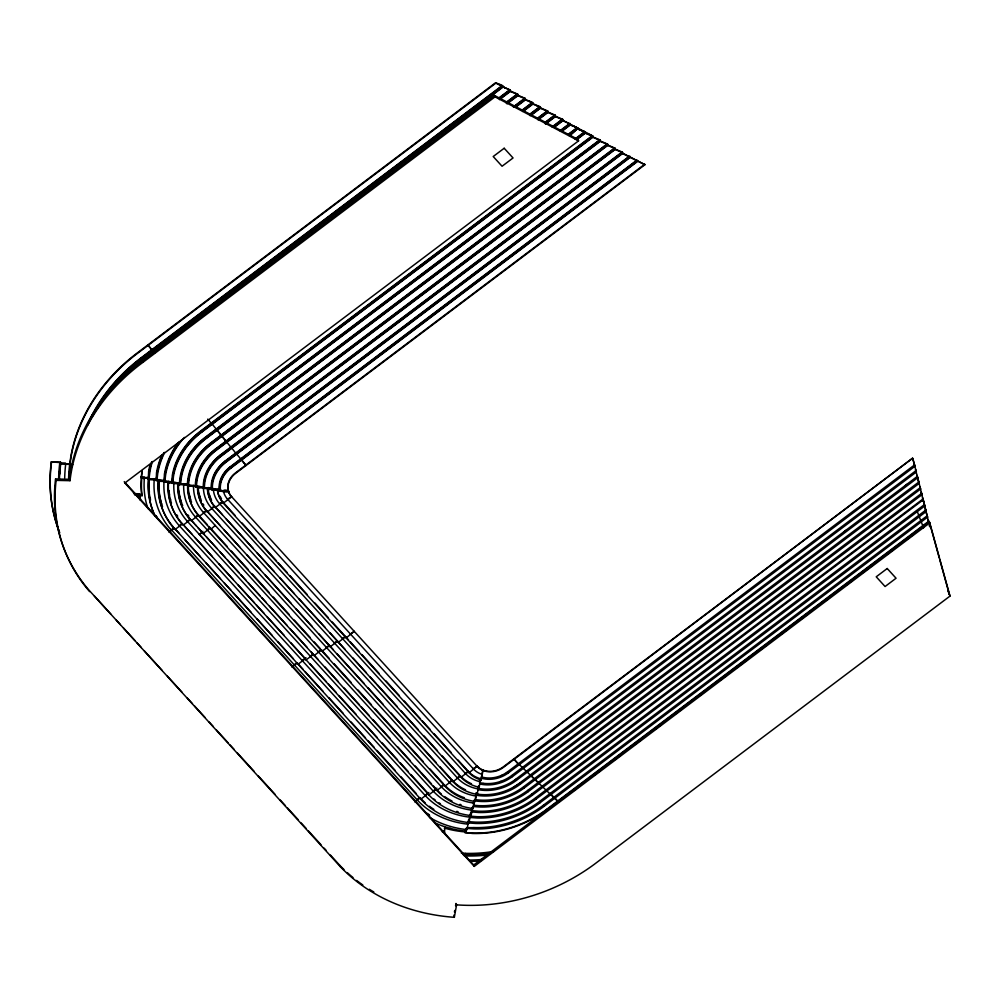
<?xml version="1.0" encoding="UTF-8"?>
<svg xmlns="http://www.w3.org/2000/svg" width="1000" height="1000" viewBox="0 0 1000 1000"><rect width="100%" height="100%" fill="white"/><g stroke="black" fill="none" stroke-linecap="round" stroke-linejoin="round"><path stroke-width="1.5" d="M188.137 486.138L197.45 486.45A48.675 41.238 -22.5 0 0 206.7 510.775L452.987 781.688A48.675 41.238 -22.5 0 0 477.2 794.412L476.675 793.15L475.175 801.525A58.225 49.325 -22.5 0 1 444.925 786.112L199.188 516.45A58.225 49.325 -22.5 0 1 188.15 486.138L187.387 484.762L172.025 483.288L172.275 475.55A73.438 62.213 -22.5 0 1 200.763 430.95L591.95 135.963L592.425 137.137L599.412 140.062L599.888 141.225L606.862 144.15L607.337 145.287L614.325 148.225L614.788 149.35L621.763 152.275L622.225 153.387L644.938 164.7L235.562 473.413A19.087 16.163 -22.5 0 0 228.438 491.15L228.562 491.637A19.05 16.137 -22.5 0 0 231.588 496.9L223.3 503.15L469.062 772.8A29.55 25.025 -22.5 0 0 481.25 779.987L482.962 770.45L482.275 769.762M172.025 483.288L173.012 475.112A72.487 61.4 -22.5 0 1 201.125 431.087L592.625 135.863L593.112 137.037L600.087 139.963L600.562 141.125L607.55 144.05L608.013 145.188L615 148.125L615.462 149.238L622.45 152.175L622.9 153.275L644.938 164.7M592.425 137.137L201.25 432.125A73.438 62.213 -22.5 0 0 172.775 476.712L172.275 481.662L164.85 481.5L165.125 473.7A80.113 67.862 -22.5 0 1 179.325 441.8M164.85 481.5L165.625 474.888A80.113 67.862 -22.5 0 1 184.438 437.413M171.55 482.113L164.112 481.95L164.4 474.137A81.062 68.675 -22.5 0 1 177.675 443.325M164.112 481.95L164.887 475.325A81.062 68.675 -22.5 0 1 181.525 440.188M163.625 480.763L156.213 480.6L156.512 472.713A88.7 75.138 -22.5 0 1 161.762 455.2M156.213 480.6L157.25 472.275M164.013 452.612A88.7 75.138 -22.5 0 0 157.037 473.913L156.45 478.95L149.025 478.787L149.362 470.838A95.375 80.787 -22.5 0 1 150.725 464.5M149.025 478.787L149.863 472.05A95.375 80.787 -22.5 0 1 152.413 461.5M155.712 479.4L148.287 479.237L148.625 471.275A96.325 81.6 -22.5 0 1 150.013 464.875M148.287 479.237L149.125 472.488M147.787 478.025L141.3 477.875L141.975 470.613M141.3 477.875L142.162 471.087M69.938 464.475L70.925 457.6A171.675 145.425 -22.5 0 1 137.525 353.35L495.825 83.162L509.462 89.975L510 91.287L516.987 94.213L517.525 95.512L524.5 98.45L525.037 99.725L532.013 102.662L532.55 103.938L539.525 106.875L540.05 108.138L547.038 111.062L547.55 112.312L554.525 115.25L555.037 116.487L562.025 119.412L562.537 120.638L569.513 123.575L570.013 124.787L577.875 128.112M444.487 828.85L444.7 827.575M442.325 831.85A105.712 89.55 -22.5 0 0 444.538 832.55L444.762 827.163M435.838 823.275A100.225 84.9 -22.5 0 0 465.662 831.112L466.163 828.363M445.25 828.312A103.5 87.675 -22.5 0 0 465.788 831.963L466.45 828.275L467.013 829.625A96.412 81.675 -22.5 0 1 429.525 817.35M170.95 529.338L416.987 799.675A90.688 76.825 -22.5 0 0 467.725 824.15L468.212 821.388M467.013 829.625L468.913 818.925M470.262 814.4L469.762 817.175A81.137 68.737 -22.5 0 1 425.05 795.35L179.312 525.688L182.138 523.55M169.062 532.275L174.438 528.212L420.737 799.212A86.862 73.587 -22.5 0 0 469.062 822.625L470.838 812.113M471.987 807.975L471.512 810.638L478.738 811.2A72.487 61.4 -22.5 0 0 531.5 794.225L922.987 499L922.7 498.35A1.4 1.188 -22.5 0 0 922.875 499.1M472.312 807.375L471.562 811.938L478.787 812.5A73.438 62.213 -22.5 0 0 532.238 795.3L923.112 499.875A13.562 0.75 72.6 0 1 923.3 500.525L923.337 500.662M167.963 481.6A77.325 65.5 -22.5 0 0 182.5 523.9L428.812 794.862A77.325 65.5 -22.5 0 0 471.112 815.625L472.6 807.288L473.15 808.6A67.775 57.413 -22.5 0 1 436.863 790.5L190.588 519.525A67.775 57.413 -22.5 0 1 177.787 483.237L168.5 482.925L167.95 481.6L158.688 481.287L158.138 479.95L148.875 479.637L148.312 478.275L141.838 478.062L141.363 476.912L144.412 477.688A100.225 84.9 -22.5 0 0 147.912 508.587M473.425 803.775L473.913 801.1M474.2 801.075L473.237 806.425A65.487 55.475 -22.5 0 0 480.387 807.013A65.812 55.75 -22.5 0 0 528.288 791.6L922.025 494.688L919.725 486.587L920.188 487.725L523.587 786.8A57.225 48.475 -22.5 0 1 481.938 800.188A57.013 48.288 -22.5 0 1 474.862 799.562M453.888 915.125L454.338 917.312A194.7 164.925 -22.5 0 1 340.375 866.75L89.038 590.212A194.7 164.925 -22.5 0 1 55.55 478.975L69.425 479.288A180.387 152.812 -22.5 0 1 142.375 360.95L142.95 362.35A180.387 152.812 -22.5 0 0 70.013 480.688L56.137 480.375L55.55 478.975M454.45 912.013L454.725 910.45M455.562 905.775L455.85 904.212M173.6 481.987L183.7 484.263A62.05 52.562 -22.5 0 0 195.438 516.975L441.2 786.612A62.05 52.562 -22.5 0 0 473.85 803.112L474.35 800.325M473.15 808.6L474.637 800.238M475.588 795.55L476.062 792.862M476.388 793.238L474.9 800.875A57.95 49.088 -22.5 0 0 481.987 801.5A58.175 49.288 -22.5 0 0 524.338 787.875L920.612 489.038L916.9 475.275L917.788 477.7L516.4 780.387A42.888 36.325 -22.5 0 1 478.237 789.675L477.65 788.275M454.338 917.312L456.575 904.85L455.988 903.438M479.85 782.7A34.325 29.087 -22.5 0 0 511.675 775.537L915.938 470.688L915.487 469.6L919.212 483.375L520.375 784.137A50.55 42.825 -22.5 0 1 476.55 795.288L477.05 792.613M478.413 786.1L477.912 788.9A42.938 36.375 -22.5 0 1 457.3 777.825L211.562 508.162A42.95 36.375 -22.5 0 1 203.388 487.438L198.188 486.012M477.2 794.412L478.675 785.675M478.237 789.688L478.963 785.638M218.55 491.463A28.588 24.225 -22.5 0 1 218.3 489.762L213.3 488.988A33.375 28.275 -22.5 0 0 219.587 503.725L465.35 773.388A33.375 28.275 -22.5 0 0 479.938 781.7L480.45 778.863M197.45 486.45L197.975 487.713L207.338 488.025A39.125 33.138 -22.5 0 0 214.75 506.362L461.025 777.25A39.112 33.138 -22.5 0 0 479.225 787.25L480.588 778.612M636.638 160.338L230.138 466.875A27.675 23.438 -22.5 0 0 219.275 489.888L219.7 490.962C239.775 494.888 220.2 485.9 223.85 492.688A23.812 20.175 -22.5 0 0 227.625 499.275L473.375 768.925L477.137 766.087A19.087 16.163 -22.5 0 0 503.263 766.888L912.625 458.175L916.363 472L512.425 776.612A35.288 29.887 -22.5 0 1 479.9 784.013L480.875 778.575M482.762 769.975L481.512 776.95A26.713 22.637 -22.5 0 0 507.7 771.75L914.5 464.963L914.062 463.9M72.663 464.525L69.7 464.462L70.738 457.137A171.675 145.425 -22.5 0 1 137.338 352.887L495.637 82.688L502.612 85.625L503.162 86.938L510.138 89.875L510.688 91.188L517.663 94.113L518.2 95.412L525.188 98.35L525.712 99.625L532.7 102.562L533.225 103.837L540.2 106.775L540.725 108.025L547.712 110.962L548.225 112.212L555.212 115.15L555.725 116.388L562.7 119.312L563.212 120.538L592.625 135.863M87.163 425.2A165 139.775 -22.5 0 1 141.4 357.6L501.938 85.725M87.825 424.95A164.037 138.963 -22.5 0 1 141.762 357.75L502.612 85.625M92.737 416.012A165 139.775 -22.5 0 1 141.95 358.925L502.488 87.037M97.863 407.887A164.037 138.963 -22.5 0 1 142.312 359.062L503.162 86.938M138.525 363.837L494.45 95.45L577.987 139.438L578.575 140.838L124.85 482.987L474.263 866.388L929.775 522.888L929.188 521.475L473.688 864.975L474.263 866.388M142.95 362.35L495.025 96.85L578.575 140.838M498.25 98.425L509.462 89.975M498.925 98.338L510.138 89.875M500.037 98.8L510 91.287M499.462 99.65L510.688 91.188M505.775 102.675L516.987 94.213M506.438 102.575L517.663 94.113M507.55 103.025L517.525 95.512M506.975 103.875L518.2 95.412M513.288 106.9L524.5 98.45M513.962 106.812L525.188 98.35M515.062 107.25L525.037 99.725M515.737 107.15L525.712 99.625M522.05 110.188L532.013 102.662M522.712 110.087L532.7 102.562M522.575 111.463L532.55 103.938M523.25 111.363L533.225 103.837M529.55 114.388L539.525 106.875M530.337 114.213L540.2 106.775M530.075 115.65L540.05 108.138M530.938 115.412L540.725 108.025M537.288 118.413L547.038 111.062M537.888 118.362L547.712 110.962M537.8 119.663L547.55 112.312M538.413 119.612L548.225 112.212M544.763 122.613L554.525 115.25M545.363 122.562L555.212 115.15M545.275 123.85L555.037 116.487M545.875 123.8L555.725 116.388M552.05 126.938L562.025 119.412M552.75 126.825L562.7 119.312M553.8 127.225L562.537 120.638M554.5 127.112L563.212 120.538M560.775 130.162L569.513 123.575M560.237 130.975L570.188 123.475M561.287 131.375L570.013 124.787M561.987 131.25L570.688 124.688L569.788 124.25M568.288 134.288L577 127.725L577.487 128.912L584.237 131.75M568.962 134.188L577.675 127.613M568.787 135.475L577.487 128.912L578.638 129.362M569.462 135.387C572.537 134.688 577.5 127.525 578.088 128.613M575.763 138.412L584.475 131.85L584.963 133.038L591.95 135.963M575.188 139.262L585.15 131.75M576.263 139.6L584.963 133.038M576.925 139.5L585.638 132.938M215.787 449.2A49.462 41.9 -22.5 0 0 196.05 485.625L188.6 485.462L188.125 484.325L180.675 484.15L180.2 483L172.763 482.837L173.487 476.275A72.487 61.4 -22.5 0 1 201.612 432.262L593.112 137.037M179.462 483.45A65.487 55.475 -22.5 0 1 180.15 476.938A65.812 55.75 -22.5 0 1 205.675 436.975L599.412 140.062M180.2 483A64.55 54.675 -22.5 0 1 180.875 476.5A64.85 54.938 -22.5 0 1 206.038 437.113L600.087 139.963M179.938 484.6A65.487 55.475 -22.5 0 1 180.625 478.1A65.812 55.75 -22.5 0 1 206.163 438.137L599.888 141.225M180.675 484.15A64.55 54.675 -22.5 0 1 181.363 477.65A64.85 54.938 -22.5 0 1 206.513 438.275L600.562 141.125M187.387 484.762A57.95 49.088 -22.5 0 1 188.012 478.325A58.175 49.288 -22.5 0 1 210.588 442.987L606.862 144.15M188.125 484.325A57.013 48.288 -22.5 0 1 188.75 477.875A57.225 48.475 -22.5 0 1 210.95 443.125L607.55 144.05M614.325 148.225L215.487 448.988A50.412 42.7 -22.5 0 0 195.312 486.075L187.862 485.9A57.95 49.088 -22.5 0 1 188.487 479.462A58.175 49.288 -22.5 0 1 211.062 444.125L607.337 145.287M188.6 485.462A57.013 48.288 -22.5 0 1 189.213 479.012A57.225 48.475 -22.5 0 1 211.412 444.263L608.013 145.188M615 148.125L215.85 449.125L216.312 450.25A49.462 41.9 -22.5 0 0 196.525 486.75L204 486.912A41.938 35.525 -22.5 0 1 220.738 455.112L622.45 152.175M621.763 152.275L220.375 454.963A42.888 36.325 -22.5 0 0 203.263 487.362L195.775 487.188A50.412 42.7 -22.5 0 1 215.888 450.188L614.788 149.35M216.312 450.25L615.462 149.238M629.2 156.312L225.263 460.925A35.288 29.887 -22.5 0 0 211.238 488.638L203.713 488.462A42.888 36.325 -22.5 0 1 220.837 456.075L622.225 153.387M629.888 156.213L225.625 461.062A34.325 29.087 -22.5 0 0 211.988 488.188L204.462 488.013A41.938 35.525 -22.5 0 1 221.2 456.213L622.9 153.275M219.262 489.888L211.675 489.725A35.288 29.887 -22.5 0 1 225.712 462.013L629.65 157.4M207.338 488.025L207.85 489.275L217.288 489.588L217.787 490.812L228.425 491.163L220.463 490.513L220.025 489.438L212.425 489.275A34.325 29.087 -22.5 0 1 226.075 462.15L630.337 157.3M220.025 489.438A26.713 22.637 -22.5 0 1 230.5 467.013L637.312 160.238M219.713 490.95A27.675 23.438 -22.5 0 1 230.575 467.938L637.075 161.4M220.475 490.513A26.713 22.637 -22.5 0 1 230.938 468.075L637.762 161.3M231.588 496.9L231.388 496.438A19.05 16.137 -22.5 0 1 235.35 472.975L644.737 164.237M174.05 527.888L171.238 530.013A90.675 76.812 -22.5 0 1 154.25 479.363L144.412 477.688M182.512 523.888L174.988 529.562A86.862 73.587 -22.5 0 1 158.7 481.287M471.538 809.5L471.812 810.163A71.6 60.65 -22.5 0 1 433.125 791L187.387 521.337L190.212 519.2M195.45 516.962L198.275 514.837M206.325 510.438L203.512 512.575L449.263 782.225A52.5 44.475 -22.5 0 0 475.887 796.025L475.613 795.387M211.562 508.162L214.375 506.037M219.6 503.725L222.413 501.6M215.225 525.425L210.912 529.3L210.375 528.025L202.85 533.7L202.312 532.388L199.3 534.663L202.862 531.35M207.175 529.825L209.988 527.688M294.113 664.85L296.925 662.712M291.938 667.1L297.312 663.05L303.075 669.362M302.188 660.512L305.95 657.675M290.988 642.913L305.387 658.713L297.863 664.388L297.312 663.05M310.262 656.162L313.087 654.025M318.325 651.787L321.15 649.663M329.212 658.413L321.525 649.987L314 655.662L313.463 654.362L305.938 660.037L305.387 658.713M326.388 647.4L329.2 645.275M334.438 642.987L337.25 640.863M342.475 638.55L345.3 636.425M350.5 634.1L354.263 631.263L346.188 637.975L345.675 636.75L338.15 642.425L337.638 641.188L330.112 646.862L329.588 645.6L322.062 651.275L321.525 649.987M416.987 799.675L419.8 797.55M414.812 801.925L420.188 797.875A86.862 73.587 -22.5 0 0 425.225 802.85M425.062 795.337L428.825 792.5M410.988 774.575L428.263 793.538L420.737 799.212L420.188 797.875M433.137 790.987L436.9 788.15M433.462 786.025L436.337 789.188L428.812 794.862L428.263 793.538M441.2 786.612L444.025 784.488M449.263 782.225L452.088 780.1M457.312 777.812L460.125 775.688M465.35 773.388L468.175 771.25M227.375 498.663L227.625 499.275L231.388 496.438L477.337 766.562A19.05 16.137 -22.5 0 0 482.463 770.225L482.9 770.425A19.087 16.163 -22.5 0 0 503.462 767.362L912.625 458.175M481.112 777.212L481.562 778.275A27.675 23.438 -22.5 0 0 508.438 772.825L914.938 466.275L912.825 458.65M917.362 476.375L515.65 779.312A41.938 35.525 -22.5 0 1 478.188 788.363L477.738 787.275M843.888 531.975L846.388 530.1M904.887 485.975L907.375 484.1M469.387 816.263L469.875 817.45L477.175 817.987A81.062 68.675 -22.5 0 0 536.188 799L924.812 505.938L921.112 492.212L921.587 493.375L527.55 790.525A64.85 54.938 -22.5 0 1 480.337 805.7M925.163 507.912L925.775 510.112L539.375 801.6A87.737 74.325 -22.5 0 1 475.513 822.125L468.15 821.625M467.7 821.725L468.188 822.925L475.562 823.45A88.7 75.138 -22.5 0 0 540.125 802.675L926.2 511.538L924.5 505.387L925.062 507.55M927.15 515.8L543.312 805.263A95.375 80.787 -22.5 0 1 473.888 827.575M466.5 828.388L473.938 828.9A96.325 81.6 -22.5 0 0 544.062 806.338L927.575 517.125L925.5 509.875M547.238 808.9L547.425 809.375A103 87.25 -22.5 0 1 472.463 833.475L464.762 832.537L472.262 833.025A103 87.25 -22.5 0 0 547.238 808.9L928.512 521.375L928.325 520.675M573.488 790.75L578.475 786.988M593.438 775.7L599.675 771M613.4 760.65L620.875 755.013M634.6 744.663L642.087 739.025M654.55 729.613L662.038 723.975M674.513 714.562L683.238 707.987M699.45 695.75L704.45 691.988M719.412 680.7L725.65 676M735.625 668.475L746.85 660.013M760.575 649.663L768.05 644.025M780.525 634.625L788.012 628.975M800.475 619.575L807.962 613.925M825.425 600.763L830.413 597M845.387 585.712L851.612 581.013M861.6 573.488L872.825 565.025M886.538 554.675L892.775 549.975M906.5 539.625L913.975 533.987M926.45 524.575L928.95 522.7L928.012 520.15L928.787 522.137M929.775 522.888L950 596.075L594.087 864.475A180.387 152.812 -22.5 0 1 456.575 904.85M69.887 464.925L72.475 464.988M141.113 477.413L148.525 477.575M164.363 480.312L156.938 480.15L157.738 473.475A87.737 74.325 -22.5 0 1 164.675 452.4M465.175 853.363L461.388 853.2M59.475 532.263A190.837 161.663 -22.5 0 1 51.312 461.838L60.512 462.15L60.812 462.9A181.3 153.575 -22.5 0 0 59.862 473.913M59.288 478.85A182.25 154.388 -22.5 0 1 60.438 464.075L59.775 462.587L51.275 461.838M60.812 462.9L65.438 463.05L65.75 463.8A176.525 149.537 -22.5 0 0 64.688 478.05M65.75 463.8L70.362 463.95L70.675 464.688M60.4 464.075L69.638 464.387L70.25 465.863A172.712 146.312 -22.5 0 0 69.225 479.775M154.238 479.363L159.15 480.188A85.913 72.775 -22.5 0 0 161.688 504.15M159.15 480.188L164.05 481.012A81.137 68.737 -22.5 0 0 179.3 525.7M164.05 481.012L168.962 481.825A76.363 64.688 -22.5 0 0 168.9 483.15M168.962 481.825L172.05 481.925M183.7 484.263L188.337 484.412A57.275 48.513 -22.5 0 0 190.512 499.412M177.775 483.237L178.312 484.538L187.613 484.85A58.225 49.325 -22.5 0 0 198.637 515.175L199.188 516.45L206.713 510.775L220.15 525.513M203.5 512.575A52.5 44.475 -22.5 0 1 193.538 485.85L188.612 485.062A57.275 48.513 -22.5 0 0 188.588 486.838M193.525 485.85L196.637 485.962M210.65 498.338A38.163 32.325 -22.5 0 1 208.075 487.587L213.038 488.375M218.3 489.762L220.688 489.837M133.488 492.912L134.662 493.638A109.6 92.837 -22.5 0 0 134.787 494.575M134.662 493.638L139.438 493.8L139.725 494.475A104.887 88.85 -22.5 0 0 140.5 499.438M134.512 494.087L138.675 494.225L139.25 495.6A105.862 89.675 -22.5 0 0 139.875 499.85M139.725 494.475L141.637 494.55L142.113 495.7L139.25 495.6M473.888 827.6L466.688 827.65M464.288 855.888L465.75 855.938A134.475 113.912 -22.5 0 0 488.088 854.9M463.275 854.587L465.225 854.663A134.475 113.912 -22.5 0 0 490.925 853.188M463.475 855.013L465.887 855.113A133.525 113.112 -22.5 0 0 489.188 853.938M469.837 816.137L477.125 816.688A80.113 67.862 -22.5 0 0 535.438 797.925L924.375 504.613L922.513 497.837L923.4 500.275M591.175 135.5L590.988 135.438A13.562 4.638 32.1 0 1 590.4 135.238L589.45 134.9M481.987 774.362L479.787 773.525A23.812 20.175 -22.5 0 1 473.375 768.925L473.125 768.312M570.675 125.062L572.688 125.787A13.963 4.763 32.1 0 1 575.275 126.85L577.025 127.713M539.237 106.65L537.975 106.163A20.738 7.088 32.1 0 0 536.962 105.787M539.375 106.7L540.35 107.1M585.312 132.125L580.262 129.975M585.2 132.925L591.4 135.338M579.875 129.825L577.438 128.787M582.3 130.9L583.237 131.3M583.337 131.337L583.725 131.512A5.713 1.95 32.1 0 1 584.087 131.675M555.562 116.112L554.738 115.75M583.763 131.175L584.75 131.788M499.688 84.388L501.125 85.388M502.062 86.037L503.075 86.737M503.7 87.163L505.087 88.138M199.1 534.188L204.425 539.888M154.613 353.062L147.863 344.938L154.25 352.925M554.225 797.075L557.962 801.425M550.3 793.425L553.85 797.312M207.763 419.125L212.15 424.312M534.538 778.688L538.075 782.575M531.462 775.938L534.125 778.863M518.225 763.8L513.8 758.938L518.975 764.875L518.525 763.812L558.525 802.038L558.013 800.812M235.275 515.625L222.8 501.925A29.55 25.038 -22.5 0 1 217.288 489.588M242 522.987L256.4 538.787M261.2 544.062L276.562 560.913M278.475 563.025L287.113 572.5M290 575.662L307.275 594.625M314.962 603.05L328.4 617.788M332.238 622.013L348.562 639.913M350.475 642.025L359.113 651.5M362 654.663L379.275 673.625M386 680.987L399.438 695.738M404.237 701.012L420.55 718.913M422.475 721.025L430.15 729.45M433.988 733.662L451.275 752.625M457.987 760L468.55 771.575A29.55 25.025 -22.5 0 0 480.75 778.763L481.25 779.987M222.438 514.788L214.762 506.362L207.237 512.038A48.675 41.238 -22.5 0 1 197.987 487.713M226.275 519L253.162 548.488M257 552.7L274.275 571.663M280.038 577.987L294.438 593.787M299.237 599.05L325.163 627.487M329.963 632.762L345.312 649.613M353 658.037L366.438 672.788M370.275 677L376.037 683.325M377 684.375L397.15 706.488M401 710.7L418.275 729.663M424.038 735.987L437.475 750.738M442.275 756L459.55 774.963M223.988 529.725L240.312 547.638M247.025 555.013L260.475 569.75M265.275 575.025L291.188 603.462M295.988 608.725L312.312 626.638M319.025 634.012L333.425 649.812M337.262 654.025L364.15 683.512M367.987 687.725L383.35 704.587M391.025 713.012L405.425 728.812M409.263 733.025L436.15 762.513M439.988 766.725L452.463 780.425A48.675 41.238 -22.5 0 0 465.55 789.788M199.387 515.962L198.65 515.163L191.125 520.837A67.775 57.413 -22.5 0 1 178.325 484.538M200.125 516.763L207.45 524.8M208.912 526.413L227.15 546.425M231.35 551.038L248.125 569.438M252.325 574.05L269.1 592.45M273.288 597.062L289.025 614.312M294.262 620.075L310 637.325M314.188 641.938L320.487 648.838M334.012 663.675L351.287 682.638M358.013 690.013L371.45 704.762M375.288 708.975L402.163 738.462M406.012 742.675L423.288 761.637M430.012 769.013L443.45 783.763M194.25 523.55L190.588 519.525L183.062 525.2A77.325 65.5 -22.5 0 1 168.512 482.925M194.988 524.35L196.45 525.962M197.913 527.562L204.412 534.688M206.5 536.987L216.988 548.5M220.138 551.95L225.375 557.7M227.475 560L239.013 572.663M241.112 574.963L246.35 580.712M248.45 583.013L259.988 595.675M262.087 597.975L266.275 602.575M269.425 606.025L287.25 625.588M290.4 629.038L307.175 647.45M311.363 652.062L318.263 659.625M324.988 667L338.425 681.75M344.188 688.062L359.55 704.912M361.463 707.025L369.137 715.45M372.987 719.663L390.262 738.625M397.938 747.05L410.425 760.75M415.225 766.012L420.025 771.275M420.988 772.337L431.538 783.913M184.438 525.988L192.113 534.412M195 537.575L212.275 556.538M219 563.913L233.4 579.712M238.2 584.975L254.513 602.888M256.438 604.987L264.113 613.413M266.988 616.575L284.275 635.538M310.188 663.975L326.512 681.888M328.438 683.988L336.112 692.412M338.988 695.575L356.275 714.538M362.987 721.912L377.388 737.712M382.188 742.975L397.55 759.825M400.425 762.987L408.113 771.413M174.438 528.212L179.237 533.488M185 539.8L200.35 556.663M206.112 562.975L220.512 578.775M224.35 582.987L231.075 590.363M233 592.475L251.238 612.487M256.988 618.8L272.35 635.662M278.113 641.975L293.475 658.825M304.988 671.475L323.225 691.488M328.988 697.8L343.387 713.6M351.075 722.025L365.475 737.825M368.35 740.987L374.113 747.312M376.987 750.475L395.225 770.487M400.988 776.8L416.35 793.662M125.325 482.738L473.688 864.975M94.262 595.938L110.975 614.288M116.2 620.013L120.388 624.6M123.513 628.038L135.013 640.65M137.1 642.95L141.275 647.525M144.412 650.975L162.175 670.462M167.4 676.188L182.025 692.237M187.25 697.975L192.475 703.7M194.562 706L205.012 717.463M209.188 722.05L213.375 726.637M216.5 730.075L228 742.688M230.087 744.975L234.262 749.562M237.4 753L254.112 771.35M258.3 775.925L275.012 794.275M280.238 800L285.462 805.738M287.55 808.025L298 819.5M301.137 822.938L306.363 828.662M308.45 830.962L320.988 844.712M324.125 848.15L326.213 850.45M330.387 855.037L339.787 865.35A194.7 164.925 -22.5 0 0 343.988 869.562M592.825 136.55L592.712 136.325A5.213 1.787 32.1 0 0 592.537 136.025M914.488 465.213L914.938 466.275M915.913 470.913L916.363 472M918.312 480.938L918.775 482.062L519.625 783.062A49.588 42.013 -22.5 0 1 476.512 793.975M918.737 482.25L919.212 483.375M920.15 487.9L920.612 489.038M921.55 493.537L922.025 494.688M923.888 503.438L924.262 504.613M924.575 505.163L924.625 505.337M926.2 511.538L925.387 509.45M927.575 517.125L926.637 514.6L928.888 522.5M929.375 525.7L929.788 526.7M947.738 590.312L950 596.075M494.45 95.45L495.025 96.85M543.55 805.125L544.062 806.338M539.625 801.475L540.125 802.675M535.7 797.812L536.188 799M531.763 794.137L532.238 795.3M527.812 790.45L528.288 791.6M523.862 786.737L524.338 787.875M519.913 783.025L520.375 784.137M516.4 780.387L515.95 779.275A42.888 36.325 -22.5 0 1 515.138 779.875M511.975 775.525L512.425 776.612M508 771.75L508.438 772.825M477.137 766.087L469.062 772.8L468.55 771.575L461.025 777.25L460.513 776.012L452.987 781.688L452.463 780.425L444.938 786.1L444.412 784.812L436.887 790.487L436.337 789.188M479.938 781.7L479.688 781.087A33.375 28.275 -22.5 0 1 479.312 780.987M479.45 782.938L479.888 784.025M478.713 786L479.225 787.25M476.575 795.3L476.112 794.175A50.412 42.7 -22.5 0 0 478.713 794.538M474.438 799.737L475.175 801.525M473.575 802.463L473.85 803.112M470.513 813.012L470.788 813.675M470.562 814.312L471.112 815.638M468.462 820L468.738 820.675M468.512 821.3L469.062 822.65M467.438 823.487L467.713 824.163M465.375 830.45L465.662 831.137M465.312 830.8L465.788 831.963M443.975 831.175L444.538 832.55M240.675 458.925L246.1 465.462L235.8 452.987M236.612 454.212L230.912 447.025M231.725 448.263L216.213 429.038M226.85 442.3L211.3 423.013M230.5 467.013L230.938 468.075M230.138 466.875L230.588 467.938M225.625 461.062L226.075 462.15M225.263 460.925L225.712 462.013M220.738 455.1L221.188 456.213M220.375 454.963L220.837 456.075M215.487 448.988L215.95 450.112M210.95 443.125L211.412 444.263M210.588 442.987L211.062 444.125M206.038 437.125L206.513 438.275M205.675 436.975L206.163 438.137M201.125 431.087L201.612 432.262M200.763 430.95L201.25 432.125M211.975 488.188L212.425 489.275M211.225 488.638L211.675 489.725M204 486.912L204.462 488.013M203.263 487.362L203.713 488.462M196.05 485.625L196.513 486.75M195.312 486.075L195.775 487.188M141.762 357.75L142.312 359.062M141.4 357.6L141.95 358.925M339.787 865.35L340.375 866.75M124.275 481.587L124.85 482.987M69.425 479.288L70.013 480.688M917.387 511.838L923.562 527.825M922.962 499.062L924.513 505M926.137 511.4L925.725 510.15M923.413 500.925L923.625 501.637M927.4 516.487L926.775 514.325A13.963 0.775 72.6 0 1 926.075 511.775L925.562 509.862M929.188 521.475L939.3 558.075M939.625 559.225L949.412 594.675M929.488 525.288L929.85 526.562L929.538 525.662M928.475 521.85L928.713 522.7M924.85 506.812L924.45 505.35M373.8 891.988A194.7 164.925 -22.5 0 1 369.312 889.275M362.812 884.975A194.7 164.925 -22.5 0 1 356.587 880.425M353.013 877.575A194.7 164.925 -22.5 0 1 347.275 872.625M478.2 788.65A42.888 36.325 -22.5 0 1 477.775 788.575M479.012 787.487A41.938 35.525 -22.5 0 1 477.738 787.262M480.337 805.713A64.55 54.675 -22.5 0 1 473.638 805.175M506.95 772.513A27.675 23.438 -22.5 0 1 506.413 772.875M501.863 775.387A27.675 23.438 -22.5 0 1 501.275 775.65M501.075 781.4A35.288 29.887 -22.5 0 1 500.288 781.675M483.675 783.612A35.288 29.887 -22.5 0 1 482.825 783.512M518 784.4A50.55 42.825 -22.5 0 1 514 786.938M481.613 859.525A141.15 119.575 -22.5 0 1 468.713 860.05M480.6 860.913A142.1 120.375 -22.5 0 1 471.15 861.338M494.012 851.375A133.525 113.112 -22.5 0 1 465.175 853.337M157.262 472.275A87.737 74.325 -22.5 0 1 162.438 454.938M149.15 472.488A96.325 81.6 -22.5 0 1 151.713 461.838M187.375 521.337A71.588 60.65 -22.5 0 1 173.888 482.638M207.85 489.275A39.125 33.138 -22.5 0 0 215.263 507.6L222.8 501.925L223.3 503.15A29.55 25.038 -22.5 0 1 217.787 490.812M221.5 498.762A28.588 24.225 -22.5 0 1 220.113 496.262M173.25 526.912A86.862 73.587 -22.5 0 1 158.15 479.95M155.125 516.263A96.4 81.662 -22.5 0 1 148.9 479.637M154.562 514.9A96.4 81.662 -22.5 0 1 148.338 478.275M139.312 498.475A105.862 89.675 -22.5 0 1 138.675 494.225M68.612 478.3A172.712 146.312 -22.5 0 1 69.675 464.387M58.625 479.812A182.25 154.388 -22.5 0 1 59.825 462.587M59.675 532.725A190.837 161.663 -22.5 0 1 51.513 462.312M59.363 479.275A181.3 153.575 -22.5 0 1 60.55 462.15M69.35 477.775A171.762 145.5 -22.5 0 1 70.4 463.95M69.787 475.062A171.762 145.5 -22.5 0 1 70.713 464.688M134.613 494.812A109.6 92.837 -22.5 0 1 134.388 492.938M140.213 498.75A104.887 88.85 -22.5 0 1 139.438 493.787M144 478.862A100.225 84.9 -22.5 0 1 144.15 477M156.938 517.45A95.45 80.862 -22.5 0 1 156.062 515.75M150.5 500.213A95.45 80.862 -22.5 0 1 149.062 477.837M157.213 518.125A95.45 80.862 -22.5 0 1 156.337 516.438M150.425 499.212A95.45 80.862 -22.5 0 1 150.113 497.525M149.4 492.413A95.45 80.862 -22.5 0 1 149.35 478.525M153.85 480.325A90.675 76.812 -22.5 0 1 153.975 478.675M162.512 506.725A85.913 72.775 -22.5 0 1 158.887 479.513M163.7 481.763A81.137 68.737 -22.5 0 1 163.787 480.337M171.475 503.225A76.363 64.688 -22.5 0 1 168.787 490.35M168.625 482.488A76.363 64.688 -22.5 0 1 168.7 481.163M177.7 516.213A76.363 64.688 -22.5 0 1 176.887 514.925M170.588 499.95A76.363 64.688 -22.5 0 1 170.275 498.7M169.537 494.888A76.363 64.688 -22.5 0 1 169.05 491.012M181.438 502.587A66.825 56.6 -22.5 0 1 178.525 482.8M188.8 516.05A66.825 56.6 -22.5 0 1 188 514.975M182.7 505.712A66.825 56.6 -22.5 0 1 178.95 491.138M178.725 485.662A66.825 56.6 -22.5 0 1 178.787 483.45M183.4 484.6A62.05 52.562 -22.5 0 1 183.438 483.612M191.562 502.2A57.275 48.513 -22.5 0 1 189.213 493.862M193.263 486.775A52.5 44.475 -22.5 0 1 193.275 485.213M203.738 505.175A47.725 40.425 -22.5 0 1 203.238 504.363M201.438 501A47.725 40.425 -22.5 0 1 198.2 486.688M203.487 505A47.725 40.425 -22.5 0 1 203.012 504.175M200.6 499A47.725 40.425 -22.5 0 1 199.037 493.325M198.5 488.663A47.725 40.425 -22.5 0 1 198.463 486.65M203.2 488.5A42.95 36.375 -22.5 0 1 203.137 486.8M211.588 500.325A38.163 32.325 -22.5 0 1 209.288 494.538M208.512 490.5A38.163 32.325 -22.5 0 1 208.337 488.212M218.512 491.812A28.588 24.225 -22.5 0 1 218.038 489.15M141.637 494.55A103.575 87.737 -22.5 0 1 141.363 476.912M142.113 495.7A103.575 87.737 -22.5 0 1 141.838 478.062M433.837 809.35A86.862 73.587 -22.5 0 1 429.375 806.25M461.05 804.7A67.775 57.413 -22.5 0 1 459.938 804.338M451.95 800.975A67.775 57.413 -22.5 0 1 444.65 796.562M441.325 793.988A67.775 57.413 -22.5 0 1 436.325 789.2M471.488 783.75A39.112 33.138 -22.5 0 1 461.05 776.6M464.412 797.738A58.225 49.325 -22.5 0 1 446.037 786.525M458.1 811.75A77.325 65.5 -22.5 0 1 456.775 811.35M440.412 803.75A77.325 65.5 -22.5 0 1 439.062 802.862M435.188 800.013A77.325 65.5 -22.5 0 1 433.95 799.013M429.35 814.825A95.45 80.862 -22.5 0 1 425.988 812.663M429.637 815.5A95.45 80.862 -22.5 0 1 426.275 813.35M451.025 828.725A103.5 87.675 -22.5 0 1 449.762 828.438M443.237 830.95A105.712 89.55 -22.5 0 1 442.5 830.713M529.888 101.388A3.513 1.2 32.1 0 1 529.325 101.463M563 120.787A2.662 0.912 32.1 0 1 563.938 120.85M590.513 134.975A5.362 1.825 32.1 0 1 591.2 135.363M592.5 136A1.4 1.175 -23.2 0 1 591.613 135.612M89.625 591.613A194.7 164.925 -22.5 0 1 56.137 480.375M504.188 148.25L493.2 156.525L502.062 166.25L513.05 157.963L504.188 148.25M887.212 568.513L876.225 576.8L885.075 586.525L896.062 578.237L887.212 568.513"/></g></svg>
